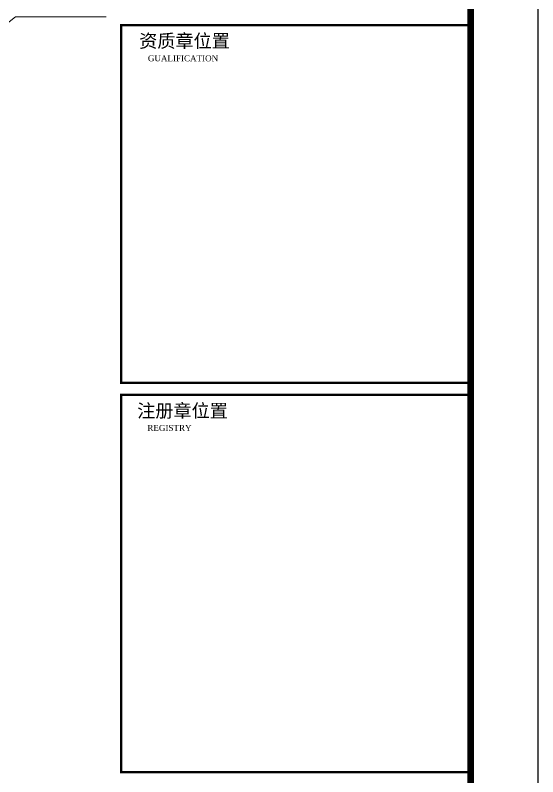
# Model space of a CAD drawing. Extents: x -3102990 to -851544, y -5293060 to -2540151.
# Drawn here: x -1916739 to -1908934, y -2648511 to -2637130 of the extents above; entities that cross this region are included whole.
import ezdxf

# ---------------------------------------------------------------- set-up
doc = ezdxf.new("R2010")
doc.units = 0
doc.header["$LTSCALE"] = 1000
doc.layers.get('0').update_dxf_attribs({"linetype": 'CONTINUOUS'})
for name, color, linetype in [('PUB_TEXT', 7, 'CONTINUOUS'), ('PUB_TITLE', 4, 'CONTINUOUS'), ('TEXT', 7, 'CONTINUOUS')]:
    doc.layers.add(name, color=color, linetype=linetype)
doc.layers.add('yichutu', color=7, linetype='CONTINUOUS', true_color=0xffffff, plot=False)
doc.styles.add('GHF', font='times.ttf')
doc.styles.add('STYLE1', font='simhei.ttf', dxfattribs={"width": 0.8})

# ---------------------------------------------------------------- blocks, each defined once
blk = doc.blocks.new('A$C16496DF1')
at = {"layer": 'PUB_TITLE'}
blk.add_lwpolyline([(0, 0), (0, 42000), (104100, 42000), (104100, 0)], close=True, dxfattribs=at)
at = {"layer": 'PUB_TITLE', "const_width": 100}
blk.add_lwpolyline([(103100, 1000), (103100, 41000), (713, 41000), (713, 1000), (103100, 1000)], dxfattribs=at)
at = {"layer": 'PUB_TITLE', "color": 4, "const_width": 35.1}
for points in [[(97879, 30278), (103100, 30278), (103100, 35622), (97879, 35622)], [(97879, 30099), (103100, 30099), (103100, 24461), (97879, 24461)]]:
    blk.add_lwpolyline(points, close=True, dxfattribs=at)
at = {"layer": 'PUB_TEXT'}
for s, height, style, p in [('资质章位置', 198.6, 'STYLE1', (98146, 35289)), ('GUALIFICATION', 89.36, 'GHF', (98276, 35084)), ('注册章位置', 198.6, 'STYLE1', (98116, 29762)), ('REGISTRY', 89.4, 'GHF', (98268, 29560))]:
    blk.add_text(s, height=height, dxfattribs=dict(at, style=style)).set_placement(p)
blk = doc.blocks.new('yct-1041-420-104100-42000-100-2006.0')
at = {"layer": 'yichutu', "color": 7, "true_color": 0xffffff}
blk.add_lwpolyline([(0, 0), (0, 42000), (104100, 42000), (104100, 0)], close=True, dxfattribs=at)

msp = doc.modelspace()

# ---------------------------------------------------------------- linework, layer by layer
at = {"layer": 'TEXT', "lineweight": 5}
for p, q in [((-1917733.5, -2637936.3), (-1916736.18, -2637152.58)), ((-1916736.18, -2637152.58), (-1915383.22, -2637152.58))]:
    msp.add_line(p, q, dxfattribs=at)

# ---------------------------------------------------------------- block references
at = {"ltscale": 1.5}
msp.add_blockref('A$C16496DF1', (-2013033.89, -2672902.4), dxfattribs=at)
at = {"layer": 'yichutu'}
msp.add_blockref('yct-1041-420-104100-42000-100-2006.0', (-2013033.89, -2672902.4), dxfattribs=at)

doc.saveas('drawing.dxf')
